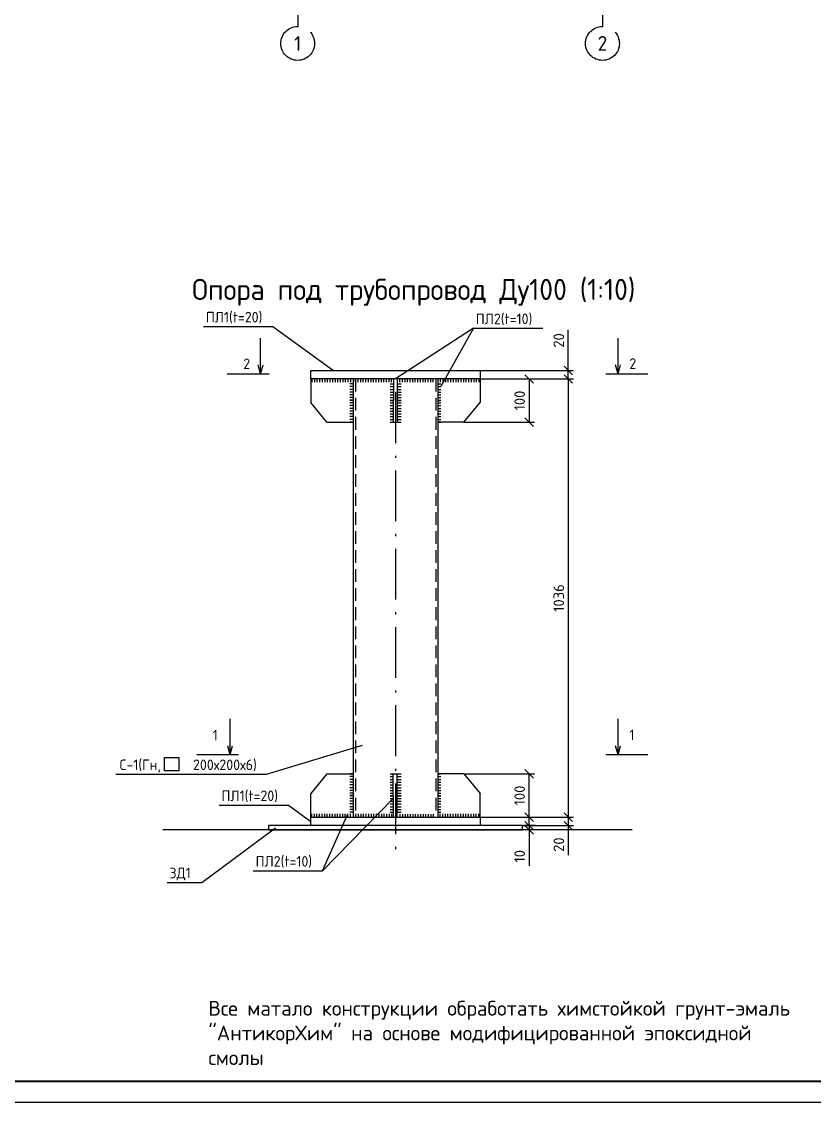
# Model space of a CAD drawing. Header units: millimetres. Extents: x 1601 to 14530, y 1157 to 12625.
# Drawn here: x 10836.4 to 11023.7, y 2828.4 to 3084 of the extents above; entities that cross this region are included whole.
import ezdxf

# ---------------------------------------------------------------- set-up
doc = ezdxf.new("R2010")
doc.units = ezdxf.units.MM
for name, pattern in [('ACAD_ISO10W100', [18.5, 12, -3, 0.5, -3]), ('HIDDEN', [0.375, 0.25, -0.125]), ('осевая2', [28.575, 19.05, -3.175, 3.175, -3.175])]:
    doc.linetypes.add(name, pattern=pattern)
doc.layers.add('Осевая', color=2, linetype='осевая2', lineweight=30)
doc.layers.add('Основной', color=1, linetype='Continuous', lineweight=60)
doc.layers.add('РАЗМЕР', color=7, linetype='Continuous')
doc.styles.add('-ISOCPEUR-', font='isocpeur.TTF')
doc.styles.add('GOST', font='GOST Common.ttf')
doc.styles.get("Standard").update_dxf_attribs({"font": 'GOST Common.ttf'})
doc.dimstyles.new('М 1 к 50', dxfattribs={"dimtxt": 2.5, "dimasz": 2, "dimexe": 1.25, "dimexo": 0, "dimgap": 1, "dimtad": 1, "dimdec": 0, "dimlfac": 50, "dimzin": 0, "dimdsep": 46, "dimtxsty": 'GOST', "dimblk": 'OBLIQUE', "dimcen": 0, "dimclrd": 256, "dimclre": 256, "dimclrt": 256, "dimazin": 2, "dimtfac": 1, "dimtdec": 0, "dimtmove": 0, "dimatfit": 3, "dimldrblk": 'NONE', "dimfxl": 1.25, "dimtolj": 1, "dimtzin": 0, "dimlwd": -1, "dimlwe": -1, "dimarcsym": 2})

# ---------------------------------------------------------------- blocks, each defined once
blk = doc.blocks.new('_Oblique')
at = {"color": 0, "linetype": 'ByBlock', "lineweight": -2}
blk.add_line((-0.5, -0.5), (0.5, 0.5), dxfattribs=at)
blk = doc.blocks.new('*D113')
at = {"transparency": 16777216}
for p, q in [((10965.53, 3001.48), (10965.53, 3011.08)), ((10944.67, 3001.48), (10966.78, 3001.48)), ((10965.53, 2999.48), (10965.53, 3001.48)), ((10944.67, 2999.48), (10966.78, 2999.48))]:
    blk.add_line(p, q, dxfattribs=at)
at = {"layer": 'Defpoints', "color": 0, "transparency": 16777216}
for p in [(10944.67, 3001.48), (10944.67, 2999.48), (10965.53, 2999.48)]:
    blk.add_point(p, dxfattribs=at)
at = {"transparency": 16777216, "xscale": 2, "yscale": 2, "zscale": 2}
for p, rotation in [((10965.53, 3001.48), 90), ((10965.53, 2999.48), 270)]:
    blk.add_blockref('_Oblique', p, dxfattribs=dict(at, rotation=rotation))
at = {"transparency": 16777216, "insert": (10963.28, 3008.58), "char_height": 2.5, "attachment_point": 5, "rotation": 90, "style": '-ISOCPEUR-'}
blk.add_mtext('\\A1;20', dxfattribs=at)
blk = doc.blocks.new('_None')
blk = doc.blocks.new('*D95')
at = {"transparency": 16777216}
for p, q in [((10944.67, 2999.48), (10957.54, 2999.48)), ((10956.29, 2999.48), (10956.29, 2989.25)), ((10940.87, 2989.25), (10957.54, 2989.25))]:
    blk.add_line(p, q, dxfattribs=at)
at = {"layer": 'Defpoints', "color": 0, "transparency": 16777216}
for p in [(10944.67, 2999.48), (10940.87, 2989.25), (10956.29, 2989.25)]:
    blk.add_point(p, dxfattribs=at)
at = {"transparency": 16777216, "xscale": 2, "yscale": 2, "zscale": 2}
for p, rotation in [((10956.29, 2999.48), 90), ((10956.29, 2989.25), 270)]:
    blk.add_blockref('_Oblique', p, dxfattribs=dict(at, rotation=rotation))
at = {"transparency": 16777216, "insert": (10954.04, 2994.37), "char_height": 2.5, "attachment_point": 5, "rotation": 90, "style": '-ISOCPEUR-'}
blk.add_mtext('\\A1;100', dxfattribs=at)
blk = doc.blocks.new('*D114')
at = {"transparency": 16777216}
for p, q in [((10965.53, 2895.88), (10966.78, 2895.88)), ((10965.53, 2895.88), (10965.53, 2893.88)), ((10954.67, 2893.88), (10966.78, 2893.88)), ((10965.53, 2893.88), (10965.53, 2886.88))]:
    blk.add_line(p, q, dxfattribs=at)
at = {"layer": 'Defpoints', "color": 0, "transparency": 16777216}
for p in [(10965.53, 2895.88), (10954.67, 2893.88), (10965.53, 2893.88)]:
    blk.add_point(p, dxfattribs=at)
at = {"transparency": 16777216, "xscale": 2, "yscale": 2, "zscale": 2}
for p, rotation in [((10965.53, 2895.88), 90), ((10965.53, 2893.88), 270)]:
    blk.add_blockref('_Oblique', p, dxfattribs=dict(at, rotation=rotation))
at = {"transparency": 16777216, "insert": (10963.28, 2889.38), "char_height": 2.5, "attachment_point": 5, "rotation": 90, "style": '-ISOCPEUR-'}
blk.add_mtext('\\A1;20', dxfattribs=at)
blk = doc.blocks.new('*D96')
at = {"transparency": 16777216}
for p, q in [((10956.29, 2893.88), (10956.29, 2895.88)), ((10957.81, 2893.88), (10955.04, 2893.88)), ((10957.56, 2892.88), (10955.04, 2892.88)), ((10956.29, 2893.88), (10956.29, 2892.88)), ((10956.29, 2892.88), (10956.29, 2884.38))]:
    blk.add_line(p, q, dxfattribs=at)
at = {"layer": 'Defpoints', "color": 0, "transparency": 16777216}
for p in [(10956.29, 2892.88), (10957.56, 2892.88), (10957.81, 2893.88)]:
    blk.add_point(p, dxfattribs=at)
at = {"transparency": 16777216, "xscale": 2, "yscale": 2, "zscale": 2}
for p, rotation in [((10956.29, 2893.88), 270), ((10956.29, 2892.88), 90)]:
    blk.add_blockref('_Oblique', p, dxfattribs=dict(at, rotation=rotation))
at = {"transparency": 16777216, "insert": (10954.04, 2886.63), "char_height": 2.5, "attachment_point": 5, "rotation": 90, "style": '-ISOCPEUR-'}
blk.add_mtext('\\A1;10', dxfattribs=at)
blk = doc.blocks.new('*D97')
at = {"transparency": 16777216}
for p, q in [((10965.53, 2999.48), (10966.78, 2999.48)), ((10965.53, 2999.48), (10965.53, 2895.88)), ((10957.54, 2895.88), (10966.78, 2895.88))]:
    blk.add_line(p, q, dxfattribs=at)
at = {"layer": 'Defpoints', "color": 0, "transparency": 16777216}
for p in [(10965.53, 2999.48), (10957.54, 2895.88), (10965.53, 2895.88)]:
    blk.add_point(p, dxfattribs=at)
at = {"transparency": 16777216, "xscale": 2, "yscale": 2, "zscale": 2}
for p, rotation in [((10965.53, 2999.48), 90), ((10965.53, 2895.88), 270)]:
    blk.add_blockref('_Oblique', p, dxfattribs=dict(at, rotation=rotation))
at = {"transparency": 16777216, "insert": (10963.28, 2947.68), "char_height": 2.5, "width": 4.3278, "attachment_point": 5, "rotation": 90, "style": '-ISOCPEUR-'}
blk.add_mtext('\\A1;1036', dxfattribs=at)
blk = doc.blocks.new('*D98')
at = {"transparency": 16777216}
for p, q in [((10940.87, 2906.12), (10957.54, 2906.12)), ((10956.29, 2895.88), (10956.29, 2906.12)), ((10944.67, 2895.88), (10957.54, 2895.88))]:
    blk.add_line(p, q, dxfattribs=at)
at = {"layer": 'Defpoints', "color": 0, "transparency": 16777216}
for p in [(10940.87, 2906.12), (10956.29, 2906.12), (10944.67, 2895.88)]:
    blk.add_point(p, dxfattribs=at)
at = {"transparency": 16777216, "xscale": 2, "yscale": 2, "zscale": 2}
for p, rotation in [((10956.29, 2906.12), 90), ((10956.29, 2895.88), 270)]:
    blk.add_blockref('_Oblique', p, dxfattribs=dict(at, rotation=rotation))
at = {"transparency": 16777216, "insert": (10954.04, 2901), "char_height": 2.5, "width": 2.259, "attachment_point": 5, "rotation": 90, "style": '-ISOCPEUR-'}
blk.add_mtext('\\A1;100', dxfattribs=at)

msp = doc.modelspace()

# ---------------------------------------------------------------- linework, layer by layer
at = {"color": 18, "true_color": 0x000000}
for p, q in [((10879.3344, 3011.8638), (10895.7335, 3011.8638)), ((10895.7335, 3011.8638), (10910.0365, 3001.4838)), ((10943.1054, 3011.4561), (10924.6709, 2999.4838)), ((10943.1054, 3011.4561), (10935.4454, 2997.6645)), ((10943.1054, 3011.4561), (10959.5045, 3011.4561)), ((10892.8493, 3000.6123), (10892.8493, 3009.1229)), ((10977.2926, 3000.6123), (10977.2926, 3009.1229)), ((10892.8493, 3000.6123), (10892.2625, 3002.7943)), ((10892.8493, 3000.6123), (10893.4361, 3002.7943)), ((10977.2926, 3000.6123), (10976.7058, 3002.7943)), ((10977.2926, 3000.6123), (10977.8794, 3002.7943)), ((10894.8455, 3000.6123), (10884.954, 3000.6123)), ((10924.6709, 3001.4838), (10937.1709, 3001.4838)), ((10984.2997, 3000.6123), (10974.4083, 3000.6123)), ((10904.6709, 2999.4838), (10904.6709, 2993.9257)), ((10904.9429, 2999.4838), (10904.9429, 2998.6911)), ((10905.5509, 2999.4838), (10905.5509, 2998.6911)), ((10906.1589, 2999.4838), (10906.1589, 2998.6911)), ((10906.7669, 2999.4838), (10906.7669, 2998.6911)), ((10907.3749, 2999.4838), (10907.3749, 2998.6911)), ((10907.9829, 2999.4838), (10907.9829, 2998.6911)), ((10908.5909, 2999.4838), (10908.5909, 2998.6911)), ((10909.1989, 2999.4838), (10909.1989, 2998.6911)), ((10909.8069, 2999.4838), (10909.8069, 2998.6911)), ((10910.4149, 2999.4838), (10910.4149, 2998.6911)), ((10911.0229, 2999.4838), (10911.0229, 2998.6911)), ((10911.6309, 2999.4838), (10911.6309, 2998.6911)), ((10912.2389, 2999.4838), (10912.2389, 2998.6911)), ((10912.8469, 2999.4838), (10912.8469, 2998.6911)), ((10913.4549, 2999.4838), (10913.4549, 2998.6911)), ((10914.6709, 2998.3162), (10913.8964, 2998.3162)), ((10914.6709, 2997.6645), (10913.8964, 2997.6645)), ((10914.0629, 2999.4838), (10914.0629, 2998.6911)), ((10914.6709, 2999.4838), (10914.6709, 2895.8838)), ((10915.2789, 2998.7131), (10915.2789, 2999.5058)), ((10915.8869, 2998.7131), (10915.8869, 2999.5058)), ((10916.4949, 2998.7131), (10916.4949, 2999.5058)), ((10917.1029, 2998.7131), (10917.1029, 2999.5058)), ((10917.7109, 2998.7131), (10917.7109, 2999.5058)), ((10918.3189, 2998.7131), (10918.3189, 2999.5058)), ((10918.9269, 2998.7131), (10918.9269, 2999.5058)), ((10919.5349, 2998.7131), (10919.5349, 2999.5058)), ((10920.1429, 2998.7131), (10920.1429, 2999.5058)), ((10920.7509, 2998.7131), (10920.7509, 2999.5058)), ((10921.3589, 2998.7131), (10921.3589, 2999.5058)), ((10921.967, 2998.7131), (10921.967, 2999.5058)), ((10922.575, 2998.7131), (10922.575, 2999.5058)), ((10923.183, 2998.7131), (10923.183, 2999.5058)), ((10923.4186, 2998.3162), (10924.1931, 2998.3162)), ((10923.4186, 2997.6645), (10924.1931, 2997.6645)), ((10923.791, 2998.7131), (10923.791, 2999.5058)), ((10924.2115, 2999.4838), (10924.1931, 2989.2608)), ((10925.1303, 2999.4838), (10925.1303, 2989.2608)), ((10925.2632, 2998.3162), (10926.0378, 2998.3162)), ((10925.2632, 2997.6645), (10926.0378, 2997.6645)), ((10925.7383, 2998.6911), (10925.7383, 2999.4838)), ((10926.3463, 2998.6911), (10926.3463, 2999.4838)), ((10926.9543, 2998.6911), (10926.9543, 2999.4838)), ((10927.5623, 2998.6911), (10927.5623, 2999.4838)), ((10928.1703, 2998.6911), (10928.1703, 2999.4838)), ((10928.7783, 2998.6911), (10928.7783, 2999.4838)), ((10929.3863, 2998.6911), (10929.3863, 2999.4838)), ((10929.9944, 2998.6911), (10929.9944, 2999.4838)), ((10930.6024, 2998.6911), (10930.6024, 2999.4838)), ((10931.2104, 2998.6911), (10931.2104, 2999.4838)), ((10931.8184, 2998.6911), (10931.8184, 2999.4838)), ((10932.4264, 2998.6911), (10932.4264, 2999.4838)), ((10933.0344, 2998.6911), (10933.0344, 2999.4838)), ((10933.6424, 2998.6911), (10933.6424, 2999.4838)), ((10934.6709, 2999.4838), (10934.6709, 2895.8838)), ((10934.6709, 2998.3162), (10935.4454, 2998.3162)), ((10934.6709, 2997.6645), (10935.4454, 2997.6645)), ((10935.2789, 2999.4838), (10935.2789, 2998.6911)), ((10935.8869, 2999.4838), (10935.8869, 2998.6911)), ((10936.4949, 2999.4838), (10936.4949, 2998.6911)), ((10937.1029, 2999.4838), (10937.1029, 2998.6911)), ((10937.7109, 2999.4838), (10937.7109, 2998.6911)), ((10938.3189, 2999.4838), (10938.3189, 2998.6911)), ((10938.9269, 2999.4838), (10938.9269, 2998.6911)), ((10939.5349, 2999.4838), (10939.5349, 2998.6911)), ((10940.1429, 2999.4838), (10940.1429, 2998.6911)), ((10940.7509, 2999.4838), (10940.7509, 2998.6911)), ((10941.3589, 2999.4838), (10941.3589, 2998.6911)), ((10941.967, 2999.4838), (10941.967, 2998.6911)), ((10942.575, 2999.4838), (10942.575, 2998.6911)), ((10943.183, 2999.4838), (10943.183, 2998.6911)), ((10943.791, 2999.4838), (10943.791, 2998.6911)), ((10944.399, 2999.4838), (10944.399, 2998.6911)), ((10944.6709, 2999.4838), (10944.6709, 2993.9257)), ((10914.6709, 2997.0127), (10913.8964, 2997.0127)), ((10914.6709, 2996.3609), (10913.8964, 2996.3609)), ((10914.6709, 2996.3609), (10913.8964, 2996.3609)), ((10914.6709, 2995.7092), (10913.8964, 2995.7092)), ((10914.6709, 2995.0574), (10913.8964, 2995.0574)), ((10923.4186, 2997.0127), (10924.1931, 2997.0127)), ((10923.4186, 2996.3609), (10924.1931, 2996.3609)), ((10923.4186, 2996.3609), (10924.1931, 2996.3609)), ((10923.4186, 2995.7092), (10924.1931, 2995.7092)), ((10923.4186, 2995.0574), (10924.1931, 2995.0574)), ((10925.2632, 2997.0127), (10926.0378, 2997.0127)), ((10925.2632, 2996.3609), (10926.0378, 2996.3609)), ((10925.2632, 2996.3609), (10926.0378, 2996.3609)), ((10925.2632, 2995.7092), (10926.0378, 2995.7092)), ((10925.2632, 2995.0574), (10926.0378, 2995.0574)), ((10934.6709, 2997.0127), (10935.4454, 2997.0127)), ((10934.6709, 2996.3609), (10935.4454, 2996.3609)), ((10934.6709, 2996.3609), (10935.4454, 2996.3609)), ((10934.6709, 2995.7092), (10935.4454, 2995.7092)), ((10934.6709, 2995.0574), (10935.4454, 2995.0574)), ((10908.4679, 2989.2493), (10904.6709, 2993.9257)), ((10914.6709, 2994.4749), (10913.8964, 2994.4749)), ((10914.6709, 2994.4056), (10913.8964, 2994.4056)), ((10914.6709, 2993.8232), (10913.8964, 2993.8232)), ((10914.6709, 2993.1714), (10913.8964, 2993.1714)), ((10914.6709, 2992.5196), (10913.8964, 2992.5196)), ((10914.6709, 2992.5196), (10913.8964, 2992.5196)), ((10923.4186, 2994.4749), (10924.1931, 2994.4749)), ((10923.4186, 2994.4056), (10924.1931, 2994.4056)), ((10923.4186, 2993.8232), (10924.1931, 2993.8232)), ((10923.4186, 2993.1714), (10924.1931, 2993.1714)), ((10923.4186, 2992.5196), (10924.1931, 2992.5196)), ((10923.4186, 2992.5196), (10924.1931, 2992.5196)), ((10925.2632, 2994.4749), (10926.0378, 2994.4749)), ((10925.2632, 2994.4056), (10926.0378, 2994.4056)), ((10925.2632, 2993.8232), (10926.0378, 2993.8232)), ((10925.2632, 2993.1714), (10926.0378, 2993.1714)), ((10925.2632, 2992.5196), (10926.0378, 2992.5196)), ((10925.2632, 2992.5196), (10926.0378, 2992.5196)), ((10934.6709, 2994.4749), (10935.4454, 2994.4749)), ((10934.6709, 2994.4056), (10935.4454, 2994.4056)), ((10934.6709, 2993.8232), (10935.4454, 2993.8232)), ((10934.6709, 2993.1714), (10935.4454, 2993.1714)), ((10934.6709, 2992.5196), (10935.4454, 2992.5196)), ((10934.6709, 2992.5196), (10935.4454, 2992.5196)), ((10940.8739, 2989.2493), (10944.6709, 2993.9257)), ((10914.6709, 2991.8679), (10913.8964, 2991.8679)), ((10914.6709, 2991.2161), (10913.8964, 2991.2161)), ((10914.6709, 2990.5643), (10913.8964, 2990.5643)), ((10914.6709, 2990.5643), (10913.8964, 2990.5643)), ((10914.6709, 2989.9125), (10913.8964, 2989.9125)), ((10923.4186, 2991.8679), (10924.1931, 2991.8679)), ((10923.4186, 2991.2161), (10924.1931, 2991.2161)), ((10923.4186, 2990.5643), (10924.1931, 2990.5643)), ((10923.4186, 2990.5643), (10924.1931, 2990.5643)), ((10923.4186, 2989.9125), (10924.1931, 2989.9125)), ((10925.2632, 2991.8679), (10926.0378, 2991.8679)), ((10925.2632, 2991.2161), (10926.0378, 2991.2161)), ((10925.2632, 2990.5643), (10926.0378, 2990.5643)), ((10925.2632, 2990.5643), (10926.0378, 2990.5643)), ((10925.2632, 2989.9125), (10926.0378, 2989.9125)), ((10934.6709, 2991.8679), (10935.4454, 2991.8679)), ((10934.6709, 2991.2161), (10935.4454, 2991.2161)), ((10934.6709, 2990.5643), (10935.4454, 2990.5643)), ((10934.6709, 2990.5643), (10935.4454, 2990.5643)), ((10934.6709, 2989.9125), (10935.4454, 2989.9125)), ((10908.4679, 2989.2493), (10914.6709, 2989.2493)), ((10914.6709, 2989.2608), (10913.8964, 2989.2608)), ((10923.4186, 2989.2608), (10924.1931, 2989.2608)), ((10925.2632, 2989.2608), (10926.0378, 2989.2608)), ((10934.6709, 2989.2608), (10935.4454, 2989.2608)), ((10940.8739, 2989.2493), (10934.6709, 2989.2493)), ((10885.6471, 2910.5804), (10885.6471, 2919.091)), ((10977.2926, 2910.5804), (10977.2926, 2919.091)), ((10894.242, 2906.0423), (10916.9203, 2912.9208)), ((10887.6433, 2910.5804), (10877.7518, 2910.5804)), ((10885.6471, 2910.5804), (10885.0603, 2912.7624)), ((10885.6471, 2910.5804), (10886.2339, 2912.7624)), ((10984.2997, 2910.5804), (10974.4083, 2910.5804)), ((10977.2926, 2910.5804), (10976.7058, 2912.7624)), ((10977.2926, 2910.5804), (10977.8794, 2912.7624)), ((10858.6258, 2906.0423), (10894.242, 2906.0423)), ((10908.4679, 2906.1182), (10904.6709, 2901.4418)), ((10908.4679, 2906.1182), (10914.6709, 2906.1182)), ((10914.6709, 2906.1068), (10913.8964, 2906.1068)), ((10914.6709, 2905.455), (10913.8964, 2905.455)), ((10923.4186, 2906.1068), (10924.1931, 2906.1068)), ((10923.4186, 2905.455), (10924.1931, 2905.455)), ((10924.2115, 2895.8838), (10924.1931, 2906.1068)), ((10925.1303, 2895.8838), (10925.1303, 2906.1068)), ((10925.2632, 2906.1068), (10926.0378, 2906.1068)), ((10925.2632, 2905.455), (10926.0378, 2905.455)), ((10940.8739, 2906.1182), (10934.6709, 2906.1182)), ((10934.6709, 2906.1068), (10935.4454, 2906.1068)), ((10934.6709, 2905.455), (10935.4454, 2905.455)), ((10940.8739, 2906.1182), (10944.6709, 2901.4418)), ((10914.6709, 2904.8032), (10913.8964, 2904.8032)), ((10914.6709, 2904.8032), (10913.8964, 2904.8032)), ((10914.6709, 2904.1515), (10913.8964, 2904.1515)), ((10914.6709, 2903.4997), (10913.8964, 2903.4997)), ((10914.6709, 2902.8479), (10913.8964, 2902.8479)), ((10914.6709, 2902.8479), (10913.8964, 2902.8479)), ((10923.4186, 2904.8032), (10924.1931, 2904.8032)), ((10923.4186, 2904.8032), (10924.1931, 2904.8032)), ((10923.4186, 2904.1515), (10924.1931, 2904.1515)), ((10923.4186, 2903.4997), (10924.1931, 2903.4997)), ((10923.4186, 2902.8479), (10924.1931, 2902.8479)), ((10923.4186, 2902.8479), (10924.1931, 2902.8479)), ((10925.2632, 2904.8032), (10926.0378, 2904.8032)), ((10925.2632, 2904.8032), (10926.0378, 2904.8032)), ((10925.2632, 2904.1515), (10926.0378, 2904.1515)), ((10925.2632, 2903.4997), (10926.0378, 2903.4997)), ((10925.2632, 2902.8479), (10926.0378, 2902.8479)), ((10925.2632, 2902.8479), (10926.0378, 2902.8479)), ((10934.6709, 2904.8032), (10935.4454, 2904.8032)), ((10934.6709, 2904.8032), (10935.4454, 2904.8032)), ((10934.6709, 2904.1515), (10935.4454, 2904.1515)), ((10934.6709, 2903.4997), (10935.4454, 2903.4997)), ((10934.6709, 2902.8479), (10935.4454, 2902.8479)), ((10934.6709, 2902.8479), (10935.4454, 2902.8479)), ((10904.6709, 2895.8838), (10904.6709, 2901.4418)), ((10907.4837, 2883.2055), (10924.1931, 2900.3102)), ((10914.6709, 2902.1961), (10913.8964, 2902.1961)), ((10914.6709, 2901.5444), (10913.8964, 2901.5444)), ((10914.6709, 2900.9619), (10913.8964, 2900.9619)), ((10914.6709, 2900.8926), (10913.8964, 2900.8926)), ((10914.6709, 2900.3102), (10913.8964, 2900.3102)), ((10923.4186, 2902.1961), (10924.1931, 2902.1961)), ((10923.4186, 2901.5444), (10924.1931, 2901.5444)), ((10923.4186, 2900.9619), (10924.1931, 2900.9619)), ((10923.4186, 2900.8926), (10924.1931, 2900.8926)), ((10923.4186, 2900.3102), (10924.1931, 2900.3102)), ((10925.2632, 2902.1961), (10926.0378, 2902.1961)), ((10925.2632, 2901.5444), (10926.0378, 2901.5444)), ((10925.2632, 2900.9619), (10926.0378, 2900.9619)), ((10925.2632, 2900.8926), (10926.0378, 2900.8926)), ((10925.2632, 2900.3102), (10926.0378, 2900.3102)), ((10934.6709, 2902.1961), (10935.4454, 2902.1961)), ((10934.6709, 2901.5444), (10935.4454, 2901.5444)), ((10934.6709, 2900.9619), (10935.4454, 2900.9619)), ((10934.6709, 2900.8926), (10935.4454, 2900.8926)), ((10934.6709, 2900.3102), (10935.4454, 2900.3102)), ((10944.6709, 2895.8838), (10944.6709, 2901.4418)), ((10883.0321, 2898.7083), (10899.4313, 2898.7083)), ((10899.4313, 2898.7083), (10904.6709, 2894.8838)), ((10914.6709, 2899.6584), (10913.8964, 2899.6584)), ((10914.6709, 2899.0066), (10913.8964, 2899.0066)), ((10914.6709, 2899.0066), (10913.8964, 2899.0066)), ((10914.6709, 2898.3548), (10913.8964, 2898.3548)), ((10914.6709, 2897.7031), (10913.8964, 2897.7031)), ((10923.4186, 2899.6584), (10924.1931, 2899.6584)), ((10923.4186, 2899.0066), (10924.1931, 2899.0066)), ((10923.4186, 2899.0066), (10924.1931, 2899.0066)), ((10923.4186, 2898.3548), (10924.1931, 2898.3548)), ((10923.4186, 2897.7031), (10924.1931, 2897.7031)), ((10925.2632, 2899.6584), (10926.0378, 2899.6584)), ((10925.2632, 2899.0066), (10926.0378, 2899.0066)), ((10925.2632, 2899.0066), (10926.0378, 2899.0066)), ((10925.2632, 2898.3548), (10926.0378, 2898.3548)), ((10925.2632, 2897.7031), (10926.0378, 2897.7031)), ((10934.6709, 2899.6584), (10935.4454, 2899.6584)), ((10934.6709, 2899.0066), (10935.4454, 2899.0066)), ((10934.6709, 2899.0066), (10935.4454, 2899.0066)), ((10934.6709, 2898.3548), (10935.4454, 2898.3548)), ((10934.6709, 2897.7031), (10935.4454, 2897.7031)), ((10904.9429, 2895.8838), (10904.9429, 2896.6765)), ((10905.5509, 2895.8838), (10905.5509, 2896.6765)), ((10906.1589, 2895.8838), (10906.1589, 2896.6765)), ((10906.7669, 2895.8838), (10906.7669, 2896.6765)), ((10907.3749, 2895.8838), (10907.3749, 2896.6765)), ((10907.4837, 2883.2055), (10913.4549, 2896.6765)), ((10907.9829, 2895.8838), (10907.9829, 2896.6765)), ((10908.5909, 2895.8838), (10908.5909, 2896.6765)), ((10909.1989, 2895.8838), (10909.1989, 2896.6765)), ((10909.8069, 2895.8838), (10909.8069, 2896.6765)), ((10910.4149, 2895.8838), (10910.4149, 2896.6765)), ((10911.0229, 2895.8838), (10911.0229, 2896.6765)), ((10911.6309, 2895.8838), (10911.6309, 2896.6765)), ((10912.2389, 2895.8838), (10912.2389, 2896.6765)), ((10912.8469, 2895.8838), (10912.8469, 2896.6765)), ((10913.4549, 2895.8838), (10913.4549, 2896.6765)), ((10914.6709, 2897.0513), (10913.8964, 2897.0513)), ((10914.0629, 2895.8838), (10914.0629, 2896.6765)), ((10915.2789, 2896.6544), (10915.2789, 2895.8617)), ((10915.8869, 2896.6544), (10915.8869, 2895.8617)), ((10916.4949, 2896.6544), (10916.4949, 2895.8617)), ((10917.1029, 2896.6544), (10917.1029, 2895.8617)), ((10917.7109, 2896.6544), (10917.7109, 2895.8617)), ((10918.3189, 2896.6544), (10918.3189, 2895.8617)), ((10918.9269, 2896.6544), (10918.9269, 2895.8617)), ((10919.5349, 2896.6544), (10919.5349, 2895.8617)), ((10920.1429, 2896.6544), (10920.1429, 2895.8617)), ((10920.7509, 2896.6544), (10920.7509, 2895.8617)), ((10921.3589, 2896.6544), (10921.3589, 2895.8617)), ((10921.967, 2896.6544), (10921.967, 2895.8617)), ((10922.575, 2896.6544), (10922.575, 2895.8617)), ((10923.183, 2896.6544), (10923.183, 2895.8617)), ((10923.4186, 2897.0513), (10924.1931, 2897.0513)), ((10923.791, 2896.6544), (10923.791, 2895.8617)), ((10925.2632, 2897.0513), (10926.0378, 2897.0513)), ((10925.7383, 2896.5755), (10925.7383, 2895.7828)), ((10926.3463, 2896.5755), (10926.3463, 2895.7828)), ((10926.9543, 2896.5755), (10926.9543, 2895.7828)), ((10927.5623, 2896.5755), (10927.5623, 2895.7828)), ((10928.1703, 2896.5755), (10928.1703, 2895.7828)), ((10928.7783, 2896.5755), (10928.7783, 2895.7828)), ((10929.3863, 2896.5755), (10929.3863, 2895.7828)), ((10929.9944, 2896.5755), (10929.9944, 2895.7828)), ((10930.6024, 2896.5755), (10930.6024, 2895.7828)), ((10931.2104, 2896.5755), (10931.2104, 2895.7828)), ((10931.8184, 2896.5755), (10931.8184, 2895.7828)), ((10932.4264, 2896.5755), (10932.4264, 2895.7828)), ((10933.0344, 2896.5755), (10933.0344, 2895.7828)), ((10933.6424, 2896.5755), (10933.6424, 2895.7828)), ((10934.6709, 2897.0513), (10935.4454, 2897.0513)), ((10935.2789, 2895.8838), (10935.2789, 2896.6765)), ((10935.8869, 2895.8838), (10935.8869, 2896.6765)), ((10936.4949, 2895.8838), (10936.4949, 2896.6765)), ((10937.1029, 2895.8838), (10937.1029, 2896.6765)), ((10937.7109, 2895.8838), (10937.7109, 2896.6765)), ((10938.3189, 2895.8838), (10938.3189, 2896.6765)), ((10938.9269, 2895.8838), (10938.9269, 2896.6765)), ((10939.5349, 2895.8838), (10939.5349, 2896.6765)), ((10940.1429, 2895.8838), (10940.1429, 2896.6765)), ((10940.7509, 2895.8838), (10940.7509, 2896.6765)), ((10941.3589, 2895.8838), (10941.3589, 2896.6765)), ((10941.967, 2895.8838), (10941.967, 2896.6765)), ((10942.575, 2895.8838), (10942.575, 2896.6765)), ((10943.183, 2895.8838), (10943.183, 2896.6765)), ((10943.791, 2895.8838), (10943.791, 2896.6765)), ((10944.399, 2895.8838), (10944.399, 2896.6765)), ((10980.6197, 2892.8838), (10869.7715, 2892.8838)), ((10878.947, 2880.4551), (10896.3633, 2893.3355)), ((10891.0845, 2883.2055), (10907.4837, 2883.2055)), ((10870.7474, 2880.4551), (10878.947, 2880.4551))]:
    msp.add_line(p, q, dxfattribs=at)
at = {"color": 18, "linetype": 'HIDDEN', "ltscale": 12, "true_color": 0x000000}
for p, q in [((10915.2789, 2999.4838), (10915.2789, 2895.8838)), ((10934.2504, 2999.4838), (10934.2504, 2895.8838))]:
    msp.add_line(p, q, dxfattribs=at)
at = {"color": 18, "linetype": 'ACAD_ISO10W100', "true_color": 0x000000}
msp.add_line((10924.6709, 2996.326), (10924.6709, 2886.409), dxfattribs=at)
for p, q in [((10924.1931, 2989.2608), (10925.1303, 2989.2608)), ((10924.1931, 2906.1068), (10925.1303, 2906.1068))]:
    msp.add_line(p, q)
msp.add_lwpolyline([(10649.0991, 3248.4461), (11243.0991, 3248.4461), (11243.0991, 2828.4461), (10649.0991, 2828.4461)], close=True)
at = {"const_width": 0.5}
msp.add_lwpolyline([(10669.0991, 3243.4461), (11238.0991, 3243.4461), (11238.0991, 2833.4461), (10669.0991, 2833.4461)], close=True, dxfattribs=at)
at = {"color": 18, "true_color": 0x000000}
for points in [[(10944.6709, 2999.4838), (10904.6709, 2999.4838), (10904.6709, 3001.4838), (10944.6709, 3001.4838)], [(10870.1273, 2910.0067), (10873.5038, 2910.0067), (10873.5038, 2906.8671), (10870.1273, 2906.8671)], [(10904.6709, 2895.8838), (10944.6709, 2895.8838), (10944.6709, 2893.8838), (10904.6709, 2893.8838)], [(10954.6709, 2893.8838), (10894.6709, 2893.8838), (10894.6709, 2892.8838), (10954.6709, 2892.8838)]]:
    msp.add_lwpolyline(points, close=True, dxfattribs=at)
at = {"layer": 'Осевая'}
for p, q in [((10901.5969, 3206.6171), (10901.596, 3082.7972)), ((10973.597, 3206.6171), (10973.598, 3082.7972))]:
    msp.add_line(p, q, dxfattribs=at)
for centre in [(10901.596, 3078.7969), (10973.598, 3078.7969)]:
    msp.add_circle(centre, 4.0002, dxfattribs=at)

# ---------------------------------------------------------------- texts
at = {"insert": (10880.5028, 2852.4438), "char_height": 3.5, "width": 143.054545, "attachment_point": 1, "style": '-ISOCPEUR-'}
msp.add_mtext('Все матало конструкции обработать химстойкой грунт-эмаль "АнтикорХим" на основе модифицированной эпоксидной смолы', dxfattribs=at)
at = {"layer": 'Основной', "char_height": 3.5, "attachment_point": 5}
for s, insert in [('1', (10901.596, 3078.7969)), ('2', (10973.598, 3078.7969))]:
    msp.add_mtext_dynamic_manual_height_columns(s, width=5.739849, gutter_width=12.5, heights=[0], dxfattribs=dict(at, insert=insert))
at = {"layer": 'РАЗМЕР', "color": 18, "true_color": 0x000000}
for s, height, p in [('Опора под трубопровод Ду100 (1:10)', 5, (10876.6535, 3018.1358)), ('ПЛ1(t=20)', 2.5, (10879.8987, 3012.8316)), ('ПЛ2(t=10)', 2.5, (10943.6696, 3012.4238)), ('2', 2.5, (10888.7366, 3001.8007)), ('2', 2.5, (10979.9595, 3001.8597)), ('1', 2.5, (10881.5344, 2914.0189)), ('1', 2.5, (10979.9595, 2914.0778)), ('С-1(Гн,     200х200х6)', 2.5, (10859.5416, 2907.01)), ('ПЛ1(t=20)', 2.5, (10883.5964, 2899.676)), ('ПЛ2(t=10)', 2.5, (10891.6488, 2884.1732)), ('ЗД1', 2.5, (10871.3117, 2881.4229))]:
    msp.add_text(s, height=height, dxfattribs=at).set_placement(p)

# ---------------------------------------------------------------- dimensions: what is measured, and where the dimension line sits
at = {"color": 18, "true_color": 0x000000}
dim = msp.add_linear_dim(base=(10965.5299, 2999.4838), p1=(10944.6709, 3001.4838), p2=(10944.6709, 2999.4838), angle=90, text='20', dimstyle='М 1 к 50', override={"dimtxsty": '-ISOCPEUR-'}, dxfattribs=at)
dim.commit()
dim.dimension.update_dxf_attribs({"geometry": '*D113', "text_midpoint": (10965.5299, 3008.5838), "dimtype": 160})
for base, p1, p2, text, picture, middle in [((10956.2868, 2989.2493), (10944.6709, 2999.4838), (10940.8739, 2989.2493), '100', '*D95', (10954.0368, 2994.3666)), ((10965.5299, 2895.8838), (10965.5299, 2999.4838), (10957.5368, 2895.8838), '1036', '*D97', (10963.2799, 2947.6838)), ((10956.2868, 2906.1182), (10944.6709, 2895.8838), (10940.8739, 2906.1182), '100', '*D98', (10954.0368, 2901.001)), ((10956.2868, 2892.8838), (10957.8149, 2893.8838), (10957.5649, 2892.8838), '10', '*D96', (10954.0368, 2886.6338)), ((10965.5299, 2893.8838), (10965.5299, 2895.8838), (10954.6709, 2893.8838), '20', '*D114', (10963.2799, 2889.3838))]:
    dim = msp.add_linear_dim(base=base, p1=p1, p2=p2, angle=90, text=text, dimstyle='М 1 к 50', override={"dimtxsty": '-ISOCPEUR-'}, dxfattribs=at)
    dim.commit()
    dim.dimension.update_dxf_attribs({"geometry": picture, "text_midpoint": middle})

doc.saveas('drawing.dxf')
